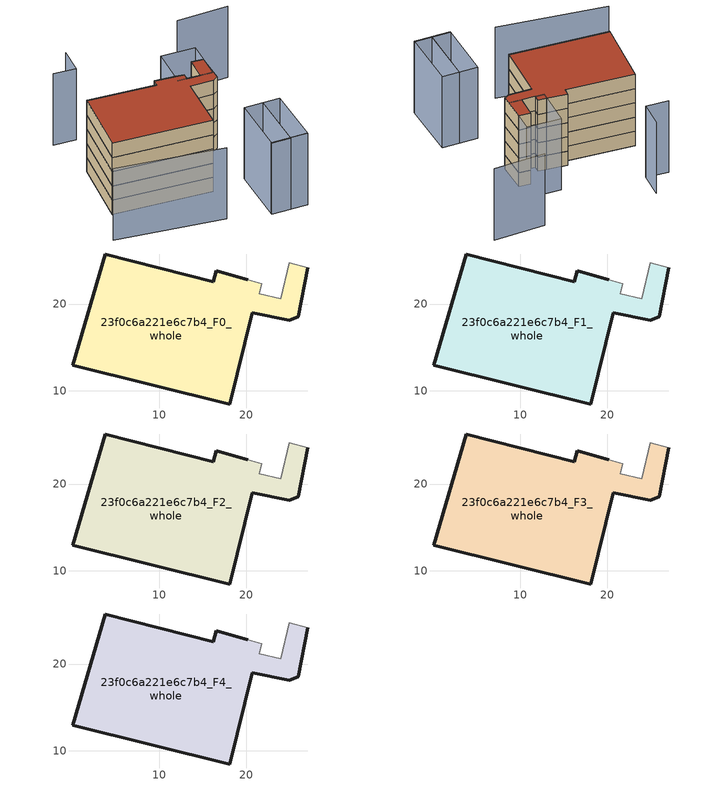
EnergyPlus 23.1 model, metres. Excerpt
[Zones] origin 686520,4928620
23f0c6a221e6c7b4_F0_whole
 floor ground (EU_floor_Construction): 18.09,8.47 20.68,19.01 24.99,18.13 26.04,18.53 27.11,24.2 24.95,24.77 23.99,20.62 21.51,21.18 21.8,22.36 20.21,22.81 16.55,23.83 16.23,22.57 3.75,25.77 0.01,12.92 z0
 wall outside (EU_wall_Construction): 27.11,24.2 26.04,18.53 24.99,18.13 20.68,19.01 18.09,8.47 0.01,12.92 3.75,25.77 16.23,22.57 16.55,23.83 20.21,22.81 z0:3
 wall adiabatic (EU_wall_Construction): 20.21,22.81 21.8,22.36 21.51,21.18 23.99,20.62 24.95,24.77 27.11,24.2 z0:3
23f0c6a221e6c7b4_F1_whole
 floor to 23f0c6a221e6c7b4_F0_whole (EU_floor_Construction): 18.09,8.47 20.68,19.01 24.99,18.13 26.04,18.53 27.11,24.2 24.95,24.77 23.99,20.62 21.5,21.18 21.8,22.36 20.21,22.81 16.55,23.83 16.23,22.57 3.75,25.77 0.01,12.92 z3
 wall outside (EU_wall_Construction): 27.11,24.2 26.04,18.53 24.99,18.13 20.68,19.01 18.09,8.47 0.01,12.92 3.75,25.77 16.23,22.57 16.55,23.83 20.21,22.81 z3:6
 wall adiabatic (EU_wall_Construction): 20.21,22.81 21.8,22.36 21.51,21.18 23.99,20.62 24.95,24.77 27.11,24.2 z3:6
23f0c6a221e6c7b4_F2_whole
 floor to 23f0c6a221e6c7b4_F1_whole (EU_floor_Construction): 18.09,8.47 20.68,19.01 24.99,18.13 26.04,18.53 27.11,24.2 24.95,24.77 23.99,20.62 21.5,21.18 21.8,22.36 20.21,22.81 16.55,23.83 16.23,22.57 3.75,25.77 0.01,12.92 z6
 wall outside (EU_wall_Construction): 27.11,24.2 26.04,18.53 24.99,18.13 20.68,19.01 18.09,8.47 0.01,12.92 3.75,25.77 16.23,22.57 16.55,23.83 20.21,22.81 z6:9
 wall adiabatic (EU_wall_Construction): 20.21,22.81 21.8,22.36 21.51,21.18 23.99,20.62 24.95,24.77 27.11,24.2 z6:9
23f0c6a221e6c7b4_F3_whole
 floor to 23f0c6a221e6c7b4_F2_whole (EU_floor_Construction): 18.09,8.47 20.68,19.01 24.99,18.13 26.04,18.53 27.11,24.2 24.95,24.77 23.99,20.62 21.5,21.18 21.8,22.36 20.21,22.81 16.55,23.83 16.23,22.57 3.75,25.77 0.01,12.92 z9
 wall outside (EU_wall_Construction): 27.11,24.2 26.04,18.53 24.99,18.13 20.68,19.01 18.09,8.47 0.01,12.92 3.75,25.77 16.23,22.57 16.55,23.83 20.21,22.81 z9:12
 wall adiabatic (EU_wall_Construction): 20.21,22.81 21.8,22.36 21.51,21.18 23.99,20.62 24.95,24.77 27.11,24.2 z9:12
23f0c6a221e6c7b4_F4_whole
 floor to 23f0c6a221e6c7b4_F3_whole (EU_floor_Construction): 18.09,8.47 20.68,19.01 24.99,18.13 26.04,18.53 27.11,24.2 24.95,24.77 23.99,20.62 21.5,21.18 21.8,22.36 20.21,22.81 16.55,23.83 16.23,22.57 3.75,25.77 0.01,12.92 z12
 wall outside (EU_wall_Construction): 27.11,24.2 26.04,18.53 24.99,18.13 20.68,19.01 18.09,8.47 0.01,12.92 3.75,25.77 16.23,22.57 16.55,23.83 20.21,22.81 z12:15
 wall adiabatic (EU_wall_Construction): 20.21,22.81 21.8,22.36 21.51,21.18 23.99,20.62 24.95,24.77 27.11,24.2 z12:15
 roof outside (EU_roof_Construction): 27.11,24.2 26.04,18.53 24.99,18.13 20.68,19.01 18.09,8.47 0.01,12.92 3.75,25.77 16.23,22.57 16.55,23.83 20.21,22.81 21.8,22.36 21.51,21.18 23.99,20.62 24.95,24.77 z15
shading: 22.49,-2.62 29.06,-3.88 / -4.13,6.7 15.37,0.59 / 8.89,39.26 7.68,34.41 / 7.68,34.41 3.59,35.42 / 39.5,34.56 29.9,35.95 / 25.94,-3.38 28.04,7.86 / 28.04,7.86 31.21,7.27 / 31.21,7.27 29.12,-3.97 / 29.12,-3.97 25.94,-3.38 / 24.62,8.52 28.09,7.85 / 28.09,7.85 25.92,-3.48 / 25.92,-3.48 22.45,-2.81 / 22.45,-2.81 24.62,8.52 / 19.92,21.54 21.67,29.13 / 21.67,29.13 27.91,27.69 / 27.91,27.69 26.16,20.1 / 26.16,20.1 19.92,21.54 z0:15
[Building]
EU S2 Campaign: North Axis=0; Terrain=City; Solar Distribution=FullExterior
[Site:Location]
Bologna: Latitude=44.5; Longitude=11.25; Time Zone=1; Elevation=37
[SizingPeriod:WeatherFileDays]
AnnualSizingPeriod: Begin Month=1; Begin Day of Month=1; End Month=12; End Day of Month=31; Day of Week for Start Day=Monday; Use Weather File Daylight Saving Period=No; Use Weather File Rain and Snow Indicators=No
[MATERIAL]
EU_InternalMass_Material: Roughness=MediumRough; Thickness=0.1; Conductivity=1; Density=1800; Specific Heat=900; Thermal Absorptance=0.9; Solar Absorptance=0.7; Visible Absorptance=0.7
[MATERIAL:NOMASS] Roughness=MediumRough; Thermal Absorptance=0.9; Solar Absorptance=0.7; Visible Absorptance=0.7
Name | Thermal Resistance
EU_wall_NoMass | 0.905828
EU_roof_NoMass | 0.37593
EU_floor_NoMass | 0.67114
[CONSTRUCTION]
EU_wall_Construction: EU_wall_NoMass
EU_roof_Construction: EU_roof_NoMass
EU_floor_Construction: EU_floor_NoMass
EU_InternalMass_Construction: EU_InternalMass_Material
[ZONE] Type=1; Multiplier=1; Ceiling Height=autocalculate; Floor Area=autocalculate; Part of Total Floor Area=Yes
Name | Volume
23f0c6a221e6c7b4_F0_whole | 815.259
23f0c6a221e6c7b4_F1_whole; 23f0c6a221e6c7b4_F2_whole; 23f0c6a221e6c7b4_F3_whole; 23f0c6a221e6c7b4_F4_whole | 815.258
[INTERNALMASS] Construction=EU_InternalMass_Construction; Surface Area=271.753
Name | Zone or ZoneList
23f0c6a221e6c7b4_F0_whole_EU_InternalMass | 23f0c6a221e6c7b4_F0_whole
23f0c6a221e6c7b4_F1_whole_EU_InternalMass | 23f0c6a221e6c7b4_F1_whole
23f0c6a221e6c7b4_F2_whole_EU_InternalMass | 23f0c6a221e6c7b4_F2_whole
23f0c6a221e6c7b4_F3_whole_EU_InternalMass | 23f0c6a221e6c7b4_F3_whole
23f0c6a221e6c7b4_F4_whole_EU_InternalMass | 23f0c6a221e6c7b4_F4_whole
[OTHEREQUIPMENT] Fuel Type=Electricity; Design Level Calculation Method=Watts/Area; Power per Zone Floor Area=1; Fraction Latent=0; Fraction Radiant=0; Fraction Lost=0; Carbon Dioxide Generation Rate=0; EndUse Subcategory=EU_Step8_InternalGains
Name | Zone or ZoneList or Space or SpaceList | Schedule
EU_Step8_InternalGain_23f0c6a221e6c7b4_F0_whole_f000 | 23f0c6a221e6c7b4_F0_whole | EU_Step8_GainSchedule_23f0c6a221e6c7b4_F0_whole_f000
EU_Step8_InternalGain_23f0c6a221e6c7b4_F1_whole_f000 | 23f0c6a221e6c7b4_F1_whole | EU_Step8_GainSchedule_23f0c6a221e6c7b4_F1_whole_f000
EU_Step8_InternalGain_23f0c6a221e6c7b4_F2_whole_f000 | 23f0c6a221e6c7b4_F2_whole | EU_Step8_GainSchedule_23f0c6a221e6c7b4_F2_whole_f000
EU_Step8_InternalGain_23f0c6a221e6c7b4_F3_whole_f000 | 23f0c6a221e6c7b4_F3_whole | EU_Step8_GainSchedule_23f0c6a221e6c7b4_F3_whole_f000
EU_Step8_InternalGain_23f0c6a221e6c7b4_F4_whole_f000 | 23f0c6a221e6c7b4_F4_whole | EU_Step8_GainSchedule_23f0c6a221e6c7b4_F4_whole_f000
[ZONEVENTILATION:DESIGNFLOWRATE] Schedule=EU_AlwaysOn; Design Flow Rate Calculation Method=AirChanges/Hour; Air Changes per Hour=0.73129; Ventilation Type=Natural; Fan Pressure Rise=0; Fan Total Efficiency=1; Constant Term Coefficient=1; Temperature Term Coefficient=0; Velocity Term Coefficient=0; Velocity Squared Term Coefficient=0; Minimum Indoor Temperature=-100; Maximum Indoor Temperature=100; Delta Temperature=-100; Minimum Outdoor Temperature=-100; Maximum Outdoor Temperature=100; Maximum Wind Speed=40
Name | Zone or ZoneList or Space or SpaceList
EU_ConstantAir_23f0c6a221e6c7b4_F0_whole | 23f0c6a221e6c7b4_F0_whole
EU_ConstantAir_23f0c6a221e6c7b4_F1_whole | 23f0c6a221e6c7b4_F1_whole
EU_ConstantAir_23f0c6a221e6c7b4_F2_whole | 23f0c6a221e6c7b4_F2_whole
EU_ConstantAir_23f0c6a221e6c7b4_F3_whole | 23f0c6a221e6c7b4_F3_whole
EU_ConstantAir_23f0c6a221e6c7b4_F4_whole | 23f0c6a221e6c7b4_F4_whole
[HVACTEMPLATE:THERMOSTAT] Constant Heating Setpoint=20; Constant Cooling Setpoint=50
EU_HeatOnly_23f0c6a221e6c7b4_F0_whole; EU_HeatOnly_23f0c6a221e6c7b4_F1_whole; EU_HeatOnly_23f0c6a221e6c7b4_F2_whole; EU_HeatOnly_23f0c6a221e6c7b4_F3_whole; EU_HeatOnly_23f0c6a221e6c7b4_F4_whole
[HVACTEMPLATE:ZONE:IDEALLOADSAIRSYSTEM] System Availability Schedule=EU_AlwaysOn; Maximum Heating Supply Air Temperature=50; Minimum Cooling Supply Air Temperature=13; Maximum Heating Supply Air Humidity Ratio=0.0156; Minimum Cooling Supply Air Humidity Ratio=0.0077; Heating Limit=NoLimit; Cooling Limit=NoLimit; Heating Availability Schedule=EU_AlwaysOn; Cooling Availability Schedule=EU_CoolingOff; Dehumidification Control Type=ConstantSensibleHeatRatio; Cooling Sensible Heat Ratio=0.7; Dehumidification Setpoint=60; Humidification Control Type=None; Humidification Setpoint=30; Outdoor Air Method=None; Outdoor Air Flow Rate per Person=0.00944; Outdoor Air Flow Rate per Zone Floor Area=0; Outdoor Air Flow Rate per Zone=0; Demand Controlled Ventilation Type=None; Outdoor Air Economizer Type=NoEconomizer; Heat Recovery Type=None; Sensible Heat Recovery Effectiveness=0.7; Latent Heat Recovery Effectiveness=0.65
Name | Template Thermostat
23f0c6a221e6c7b4_F0_whole | EU_HeatOnly_23f0c6a221e6c7b4_F0_whole
23f0c6a221e6c7b4_F1_whole | EU_HeatOnly_23f0c6a221e6c7b4_F1_whole
23f0c6a221e6c7b4_F2_whole | EU_HeatOnly_23f0c6a221e6c7b4_F2_whole
23f0c6a221e6c7b4_F3_whole | EU_HeatOnly_23f0c6a221e6c7b4_F3_whole
23f0c6a221e6c7b4_F4_whole | EU_HeatOnly_23f0c6a221e6c7b4_F4_whole
[SIZING:ZONE] Zone Cooling Design Supply Air Temperature Input Method=SupplyAirTemperature; Zone Cooling Design Supply Air Temperature=13; Zone Heating Design Supply Air Temperature Input Method=SupplyAirTemperature; Zone Heating Design Supply Air Temperature=50; Zone Cooling Design Supply Air Humidity Ratio=0.008; Zone Heating Design Supply Air Humidity Ratio=0.008; Cooling Design Air Flow Method=DesignDay; Cooling Design Air Flow Rate=0; Cooling Minimum Air Flow per Zone Floor Area=0.000762; Cooling Minimum Air Flow=0; Cooling Minimum Air Flow Fraction=0.2; Heating Design Air Flow Method=DesignDay; Heating Design Air Flow Rate=0; Heating Maximum Air Flow per Zone Floor Area=0.002032; Heating Maximum Air Flow=0.141576; Heating Maximum Air Flow Fraction=0.3; Account for Dedicated Outdoor Air System=No; Dedicated Outdoor Air System Control Strategy=NeutralSupplyAir; Dedicated Outdoor Air Low Setpoint Temperature for Design=autosize; Dedicated Outdoor Air High Setpoint Temperature for Design=autosize; Zone Load Sizing Method=Sensible Load Only No Latent Load; Zone Latent Cooling Design Supply Air Humidity Ratio Input Method=HumidityRatioDifference; Zone Cooling Design Supply Air Humidity Ratio Difference=0.005; Zone Latent Heating Design Supply Air Humidity Ratio Input Method=HumidityRatioDifference; Zone Humidification Design Supply Air Humidity Ratio Difference=0.005
23f0c6a221e6c7b4_F0_whole; 23f0c6a221e6c7b4_F1_whole; 23f0c6a221e6c7b4_F2_whole; 23f0c6a221e6c7b4_F3_whole; 23f0c6a221e6c7b4_F4_whole
[SCHEDULE:CONSTANT]
Name | Hourly Value
EU_AlwaysOn | 1
EU_CoolingOff | 0
[SCHEDULE:FILE] Column Number=1; Rows to Skip at Top=0; Number of Hours of Data=8760; Column Separator=Comma; Interpolate to Timestep=No; Minutes per Item=60; Adjust Schedule for Daylight Savings=Yes
Name | File
EU_Step8_GainSchedule_23f0c6a221e6c7b4_F0_whole_f000 | ../../schedules/23f0c6a221e6c7b4/23f0c6a221e6c7b4_F0_whole_f000_gain.csv
EU_Step8_GainSchedule_23f0c6a221e6c7b4_F1_whole_f000 | ../../schedules/23f0c6a221e6c7b4/23f0c6a221e6c7b4_F1_whole_f000_gain.csv
EU_Step8_GainSchedule_23f0c6a221e6c7b4_F2_whole_f000 | ../../schedules/23f0c6a221e6c7b4/23f0c6a221e6c7b4_F2_whole_f000_gain.csv
EU_Step8_GainSchedule_23f0c6a221e6c7b4_F3_whole_f000 | ../../schedules/23f0c6a221e6c7b4/23f0c6a221e6c7b4_F3_whole_f000_gain.csv
EU_Step8_GainSchedule_23f0c6a221e6c7b4_F4_whole_f000 | ../../schedules/23f0c6a221e6c7b4/23f0c6a221e6c7b4_F4_whole_f000_gain.csv
